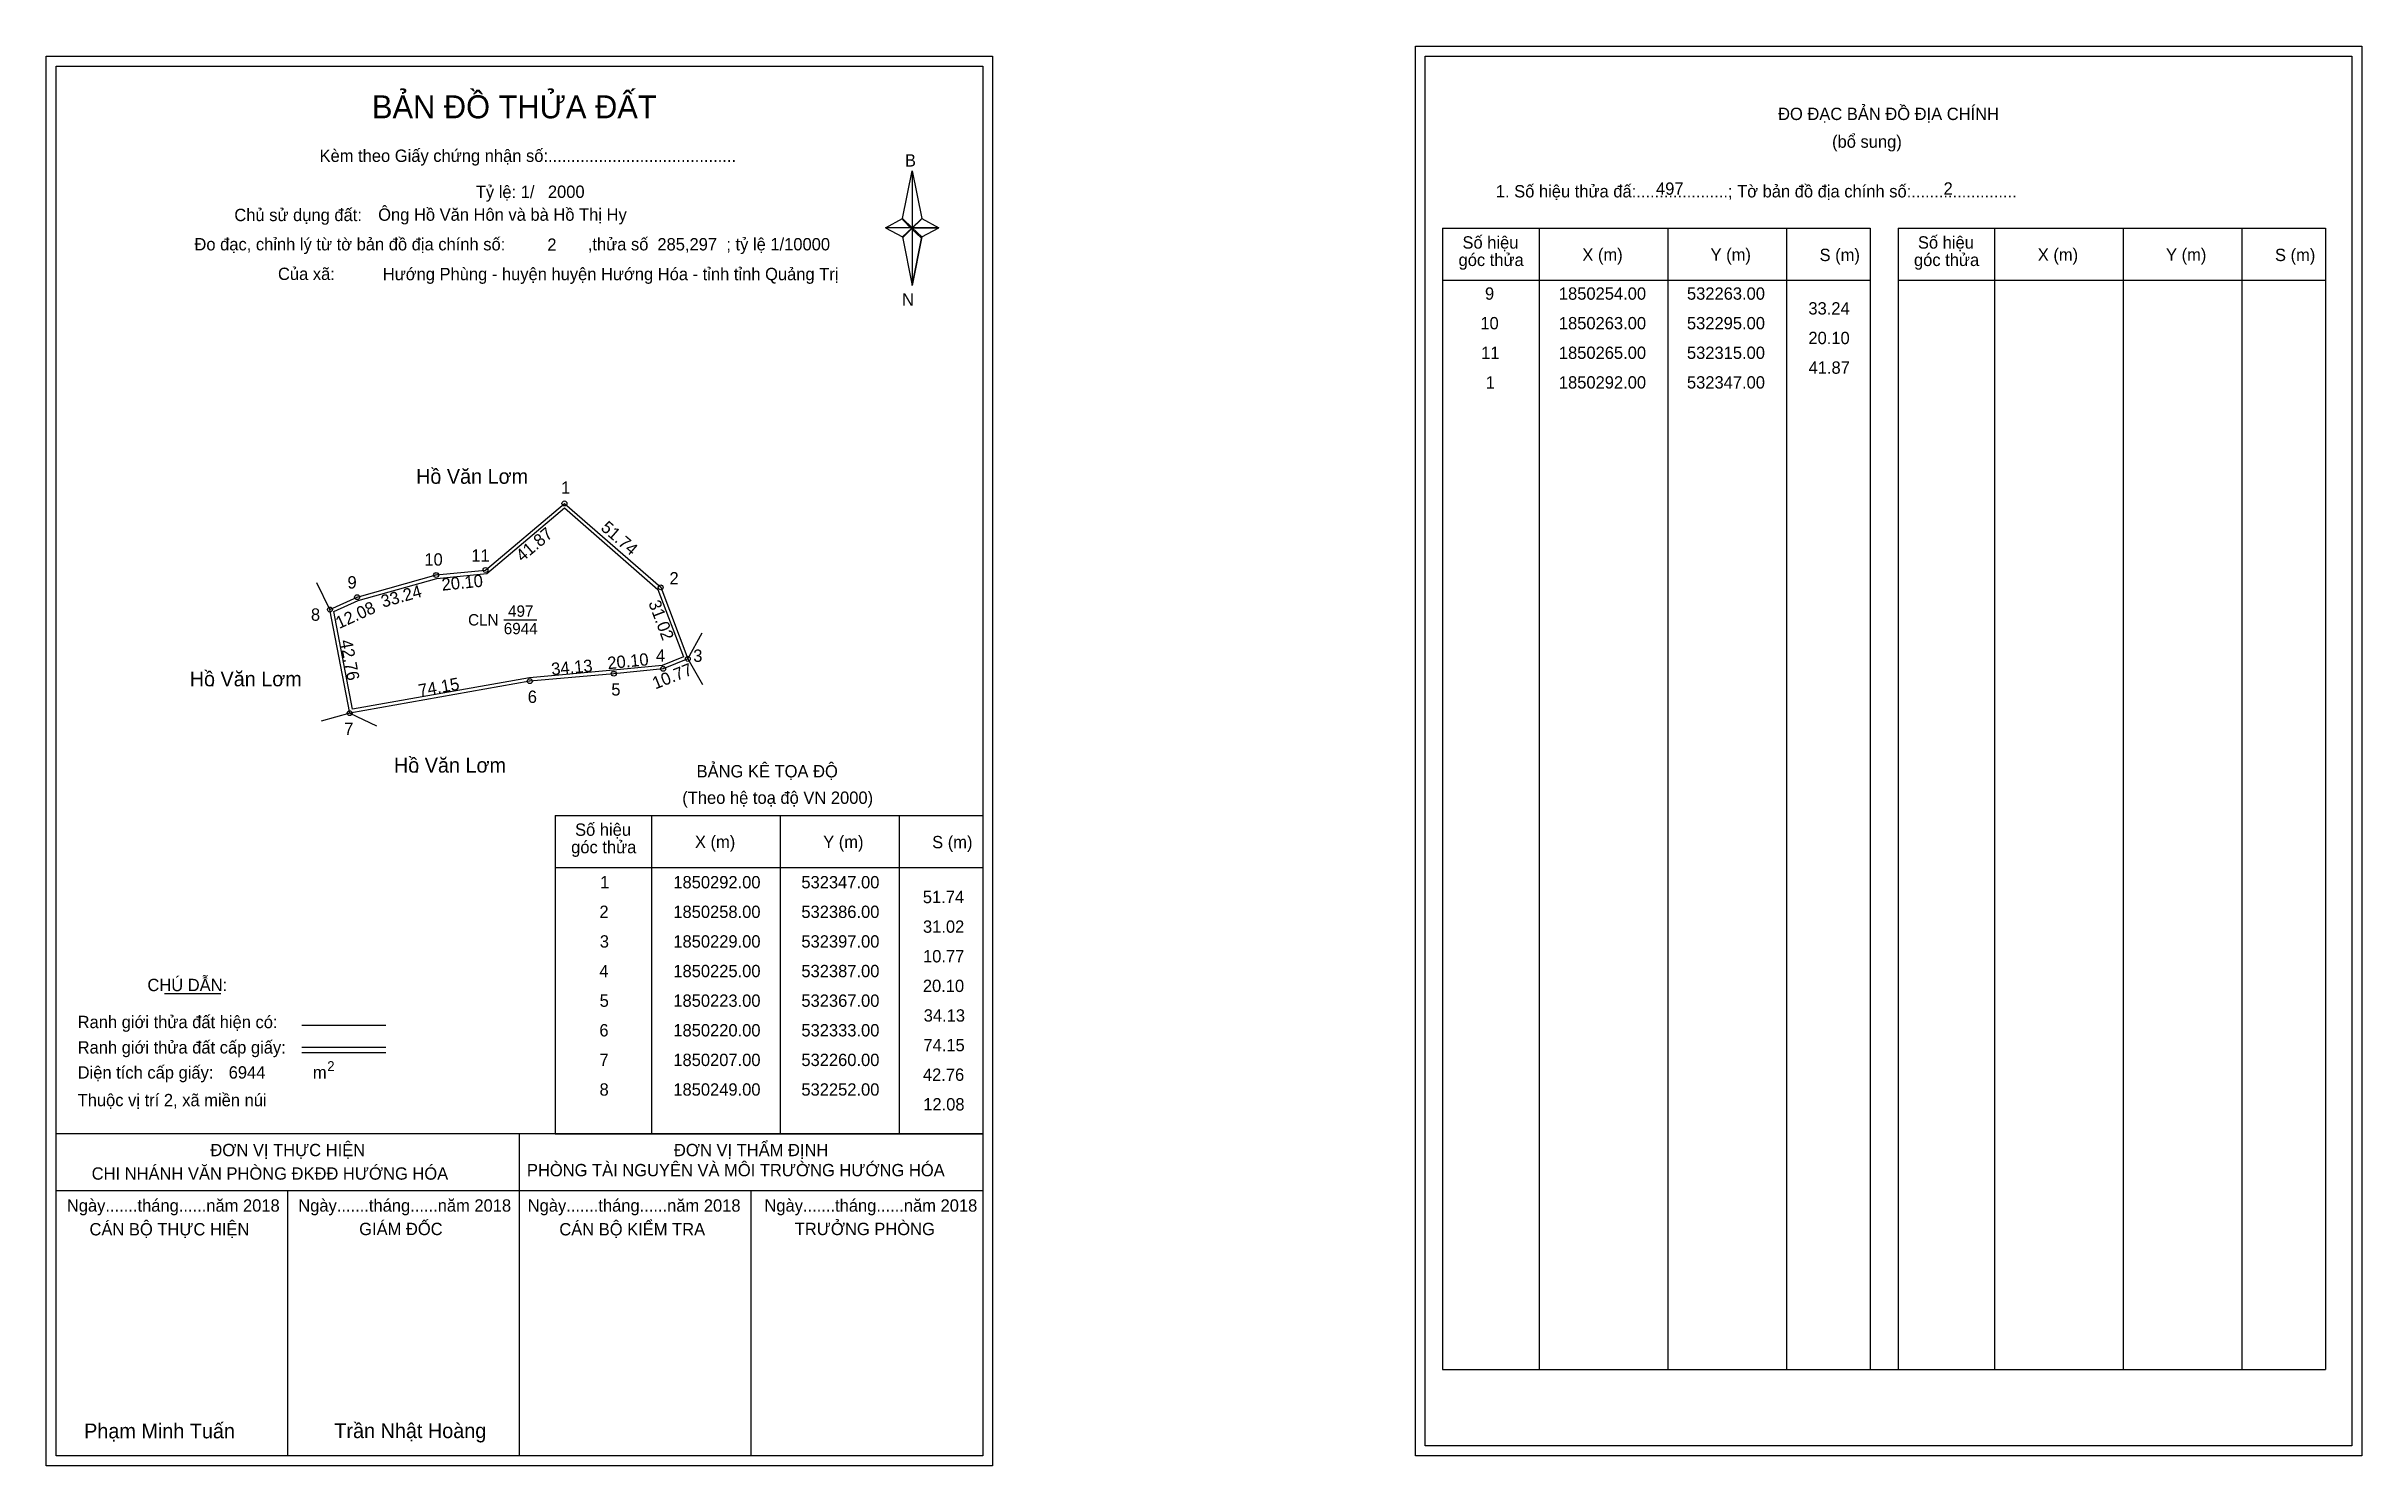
# Model space of a CAD drawing. Extents: x 532137 to 533075, y 1849902 to 1850477.
import ezdxf

# ---------------------------------------------------------------- set-up
doc = ezdxf.new("R2010")
doc.units = 0
for name, color, linetype in [('Level 1', 7, 'Continuous'), ('Level 10', 7, 'Continuous'), ('Level 11', 7, 'Continuous'), ('Level 13', 7, 'Continuous'), ('Level 27', 7, 'Continuous'), ('Level 3', 7, 'Continuous'), ('Level 36', 7, 'Continuous'), ('Level 49', 7, 'Continuous'), ('Level 53', 7, 'Continuous'), ('Level 55', 7, 'Continuous'), ('Level 6', 7, 'Continuous'), ('Level 60', 7, 'Continuous'), ('Level 63', 7, 'Continuous'), ('Level 9', 7, 'Continuous')]:
    doc.layers.add(name, color=color, linetype=linetype)

msp = doc.modelspace()

# ---------------------------------------------------------------- linework, layer by layer
at = {"layer": 'Level 1'}
for p, q in [((532141.09, 1850469.23), (532141.09, 1850469.23)), ((532695.74, 1850473.23), (532695.74, 1850473.23)), ((532483.94, 1850407.46), (532487.87, 1850426.74)), ((532487.87, 1850426.74), (532487.87, 1850403.69)), ((532487.87, 1850426.74), (532491.81, 1850407.46)), ((532477.05, 1850403.69), (532483.94, 1850407.46)), ((532483.94, 1850407.46), (532487.87, 1850403.69)), ((532487.58, 1850403.26), (532483.94, 1850407.02)), ((532487.87, 1850403.69), (532483.94, 1850400.01)), ((532487.58, 1850403.26), (532483.94, 1850399.57)), ((532483.94, 1850399.57), (532487.58, 1850403.26)), ((532483.94, 1850400.01), (532487.87, 1850380.29)), ((532491.51, 1850407.02), (532487.58, 1850403.26)), ((532487.58, 1850403.26), (532491.51, 1850407.02)), ((532491.51, 1850399.57), (532487.58, 1850403.26)), ((532491.81, 1850407.46), (532487.87, 1850403.69)), ((532487.87, 1850403.69), (532487.87, 1850380.29)), ((532487.87, 1850403.69), (532498.69, 1850403.69)), ((532487.87, 1850403.69), (532491.81, 1850400.01)), ((532491.81, 1850400.01), (532487.87, 1850380.29)), ((532491.81, 1850400.01), (532498.69, 1850403.69)), ((532702.8, 1850403.52), (532876.01, 1850403.52)), ((532741.98, 1849940.99), (532741.98, 1850403.52)), ((532794.13, 1849940.99), (532794.13, 1850403.52)), ((532842.07, 1850403.52), (532842.07, 1849940.99)), ((532876.01, 1850403.52), (532876.01, 1849940.99)), ((532887.32, 1850403.52), (533060.52, 1850403.52)), ((532926.5, 1849940.99), (532926.5, 1850403.52)), ((532978.64, 1849940.99), (532978.64, 1850403.52)), ((533026.59, 1850403.52), (533026.59, 1849940.99)), ((533060.52, 1850403.52), (533060.52, 1849940.99)), ((532702.8, 1850382.46), (532876.01, 1850382.46)), ((532887.32, 1850382.46), (533060.52, 1850382.46)), ((532343.28, 1850165.57), (532516.48, 1850165.57)), ((532382.46, 1850036.52), (532382.46, 1850165.57)), ((532434.6, 1850036.52), (532434.6, 1850165.57)), ((532482.55, 1850165.57), (532482.55, 1850036.52)), ((532343.28, 1850144.52), (532516.48, 1850144.52)), ((532184.93, 1850093.36), (532207.73, 1850093.36)), ((532240.66, 1850080.55), (532274.68, 1850080.55)), ((532240.66, 1850071.65), (532274.68, 1850071.65)), ((532240.66, 1850069.46), (532274.68, 1850069.46)), ((532354.75, 1850036.52), (532141.09, 1850036.52)), ((532516.48, 1850036.52), (532306.8, 1850036.52)), ((532328.79, 1849906.08), (532328.79, 1850036.52)), ((532343.28, 1850036.52), (532516.48, 1850036.52)), ((532516.49, 1850013.42), (532141.09, 1850013.42)), ((532234.94, 1849906.08), (532234.94, 1850013.42)), ((532422.64, 1849906.08), (532422.64, 1850013.42)), ((532702.8, 1849940.99), (533060.52, 1849940.99)), ((532516.48, 1849906.08), (532516.48, 1849906.08)), ((533071.14, 1849910.08), (533071.14, 1849910.08))]:
    msp.add_line(p, q, dxfattribs=at)
for points in [[(532483.94, 1850407.46), (532487.87, 1850426.74), (532487.87, 1850403.69)], [(532477.05, 1850403.69), (532483.94, 1850400.01), (532487.87, 1850403.69)], [(532487.87, 1850403.69), (532491.81, 1850407.46), (532498.69, 1850403.69)], [(532487.87, 1850403.69), (532487.87, 1850380.29), (532491.81, 1850400.01)]]:
    msp.add_lwpolyline(points, close=True, dxfattribs=at)
at = {"layer": 'Level 10'}
for points in [[(532260, 1850207), (532252, 1850249), (532263, 1850254), (532295, 1850263), (532315, 1850265), (532347, 1850292), (532386, 1850258), (532397, 1850229), (532387, 1850225), (532367, 1850223), (532333, 1850220)], [(532261.12, 1850208.62), (532253.58, 1850248.18), (532263.48, 1850252.68), (532295.26, 1850261.62), (532315.57, 1850263.65), (532346.99, 1850290.16), (532384.82, 1850257.18), (532395.2, 1850229.79), (532386.66, 1850226.37), (532366.87, 1850224.39), (532332.82, 1850221.39)]]:
    msp.add_lwpolyline(points, close=True, dxfattribs=at)
at = {"layer": 'Level 11'}
for centre in [(532347, 1850292), (532295, 1850263), (532315, 1850265), (532386, 1850258), (532252, 1850249), (532263, 1850254), (532333, 1850220), (532367, 1850223), (532387, 1850225), (532397, 1850229), (532260, 1850207), (532260, 1850207)]:
    msp.add_circle(centre, 1, dxfattribs=at)
at = {"layer": 'Level 27'}
for p, q in [((532252, 1850249), (532246.68, 1850259.76)), ((532397, 1850229), (532402.75, 1850239.53)), ((532397, 1850229), (532402.94, 1850218.57)), ((532260, 1850207), (532248.43, 1850203.83)), ((532260, 1850207), (532270.86, 1850201.9))]:
    msp.add_line(p, q, dxfattribs=at)
at = {"layer": 'Level 3'}
for p, q in [((532702.8, 1850403.52), (532702.8, 1849940.99)), ((532887.32, 1850403.52), (532887.32, 1849940.99)), ((532343.28, 1850165.57), (532343.28, 1850036.52))]:
    msp.add_line(p, q, dxfattribs=at)
at = {"layer": 'Level 63'}
for points in [[(532691.74, 1850477.23), (533075.14, 1850477.23), (533075.14, 1849906.08), (532691.74, 1849906.08)], [(532137.09, 1850473.23), (532520.49, 1850473.23), (532520.49, 1849902.08), (532137.09, 1849902.08)], [(532141.09, 1850469.23), (532516.49, 1850469.23), (532516.49, 1849906.08), (532141.09, 1849906.08)], [(532695.74, 1850473.23), (533071.14, 1850473.23), (533071.14, 1849910.08), (532695.74, 1849910.08)]]:
    msp.add_lwpolyline(points, close=True, dxfattribs=at)
at = {"layer": 'Level 9'}
msp.add_line((532322.41, 1850244.83), (532335.82, 1850244.83), dxfattribs=at)

# ---------------------------------------------------------------- texts
at = {"layer": 'Level 1'}
for s, height, p in [('BẢN ĐỒ THỬA ĐẤT', 9.3313, (532269.02, 1850448.04)), ('ĐO ĐẠC BẢN ĐỒ ĐỊA CHÍNH', 5, (532838.69, 1850447.35)), ('(bổ sung)', 5, (532860.57, 1850436.11)), ('Kèm theo Giấy chứng nhận số:.........................................', 5, (532247.79, 1850430.38)), ('B', 5, (532484.96, 1850428.5)), ('1. Số hiệu thửa đấ:....................; Tờ bản đồ địa chính số:.......................', 5, (532724.35, 1850415.99)), ('Chủ sử dụng đất:', 5, (532213.27, 1850406.39)), ('Đo đạc, chỉnh lý từ tờ bản đồ địa chính số:                  ,thửa số                 ; tỷ lệ 1/10000', 5, (532197.1, 1850394.53)), ('Số hiệu', 5, (532710.83, 1850395.25)), ('Số hiệu', 5, (532895.35, 1850395.25)), ('góc thửa', 5, (532709.25, 1850388.19)), ('X (m)', 5, (532759.4, 1850390.3)), ('Y (m)', 5, (532811.35, 1850390.3)), ('S (m)', 5, (532855.51, 1850390.2)), ('góc thửa', 5, (532893.76, 1850388.19)), ('X (m)', 5, (532943.91, 1850390.3)), ('Y (m)', 5, (532995.87, 1850390.3)), ('S (m)', 5, (533040.02, 1850390.2)), ('Của xã:', 5, (532230.95, 1850382.53)), ('N', 5, (532483.76, 1850372.16)), ('BẢNG KÊ TỌA ĐỘ', 5, (532400.55, 1850180.98)), ('(Theo hệ toạ độ VN 2000)', 5, (532394.74, 1850170.26)), ('góc thửa', 5, (532349.73, 1850150.25)), ('Số hiệu', 5, (532351.31, 1850157.31)), ('X (m)', 5, (532399.87, 1850152.36)), ('Y (m)', 5, (532451.83, 1850152.36)), ('S (m)', 5, (532495.98, 1850152.26)), ('CHÚ DẪN:', 5, (532178.05, 1850094.37)), ('Ranh giới thửa đất hiện có:', 5, (532149.79, 1850079.37)), ('Ranh giới thửa đất cấp giấy:', 5, (532149.79, 1850069.09)), ('Diện tích cấp giấy:', 5, (532149.79, 1850058.93)), ('m', 5, (532245.1, 1850058.97)), ('2', 4, (532250.89, 1850061.99)), ('Thuộc vị trí 2, xã miền núi', 5, (532149.79, 1850047.73)), ('ĐƠN VỊ THỰC HIỆN', 5, (532203.56, 1850027.49)), ('ĐƠN VỊ THẨM ĐỊNH', 5, (532391.36, 1850027.49)), ('CHI NHÁNH VĂN PHÒNG ĐKĐĐ HƯỚNG HÓA', 5, (532155.47, 1850017.97)), ('PHÒNG TÀI NGUYÊN VÀ MÔI TRƯỜNG HƯỚNG HÓA', 5, (532331.81, 1850019.35)), ('Ngày.......tháng......năm 2018', 5, (532145.42, 1850005.02)), ('Ngày.......tháng......năm 2018', 5, (532239.17, 1850005.02)), ('Ngày.......tháng......năm 2018', 5, (532332.12, 1850005.02)), ('Ngày.......tháng......năm 2018', 5, (532428.03, 1850005.02)), ('CÁN BỘ THỰC HIỆN', 5, (532154.59, 1849995.39)), ('GIÁM ĐỐC', 5, (532263.85, 1849995.51)), ('CÁN BỘ KIỂM TRA', 5, (532344.93, 1849995.39)), ('TRƯỞNG PHÒNG', 5, (532440.31, 1849995.51)), ('Phạm Minh Tuấn', 6, (532152.41, 1849913.16)), ('Trần Nhật Hoàng', 6, (532253.79, 1849913.26))]:
    msp.add_text(s, height=height, dxfattribs=at).set_placement(p)
at = {"layer": 'Level 11'}
msp.add_text('Tỷ lệ: 1/', height=5, dxfattribs=at).set_placement((532311.1, 1850415.75))
at = {"layer": 'Level 13'}
for s, p in [('497', (532324.16, 1850246.06)), ('CLN', (532307.98, 1850242.53)), ('6944', (532322.43, 1850238.99))]:
    msp.add_text(s, height=4.608, dxfattribs=at).set_placement(p)
at = {"layer": 'Level 36'}
for p in [(532294.99, 1850299.96), (532203.29, 1850217.89), (532286.03, 1850182.93)]:
    msp.add_text('.', height=6, dxfattribs=at).set_placement(p)
at = {"layer": 'Level 49'}
for s, rotation, p in [('41.87', 40.156, (532329.96, 1850268.09)), ('51.74', 318.91825, (532361.38, 1850281.58)), ('33.24', 15.70864, (532273.49, 1850249.73)), ('20.10', 5.71059, (532297.52, 1850256.62)), ('12.08', 24.44395, (532255.71, 1850241.06)), ('31.02', 290.77225, (532380.93, 1850251.69)), ('42.76', 280.7843, (532256.04, 1850236.32)), ('20.10', 5.71059, (532364.66, 1850224.78)), ('74.15', 10.0975, (532288.28, 1850213.66)), ('34.13', 5.04245, (532341.89, 1850222.39)), ('10.77', 21.80141, (532383.84, 1850216.59))]:
    msp.add_text(s, height=5, rotation=rotation, dxfattribs=at).set_placement(p)
at = {"layer": 'Level 53'}
for s, p in [('9', (532719.95, 1850374.54)), ('1850254.00', (532749.89, 1850374.54)), ('532263.00', (532801.78, 1850374.54)), ('33.24', (532850.98, 1850368.54)), ('10', (532718.08, 1850362.54)), ('1850263.00', (532749.89, 1850362.54)), ('532295.00', (532801.78, 1850362.54)), ('20.10', (532850.98, 1850356.54)), ('11', (532718.4, 1850350.54)), ('1850265.00', (532749.89, 1850350.54)), ('532315.00', (532801.78, 1850350.54)), ('1', (532720.25, 1850338.54)), ('1850292.00', (532749.89, 1850338.54)), ('532347.00', (532801.78, 1850338.54)), ('41.87', (532851.05, 1850344.54)), ('1', (532361.48, 1850136.02)), ('1850292.00', (532391.12, 1850136.02)), ('532347.00', (532443, 1850136.02)), ('2', (532361.18, 1850124.02)), ('1850258.00', (532391.12, 1850124.02)), ('532386.00', (532443, 1850124.02)), ('51.74', (532492.2, 1850130.02)), ('31.02', (532492.26, 1850118.02)), ('3', (532361.33, 1850112.02)), ('1850229.00', (532391.12, 1850112.02)), ('532397.00', (532443, 1850112.02)), ('10.77', (532492.28, 1850106.02)), ('4', (532361.15, 1850100.02)), ('1850225.00', (532391.12, 1850100.02)), ('532387.00', (532443, 1850100.02)), ('20.10', (532492.21, 1850094.02)), ('5', (532361.27, 1850088.02)), ('1850223.00', (532391.12, 1850088.02)), ('532367.00', (532443, 1850088.02)), ('6', (532361.16, 1850076.02)), ('1850220.00', (532391.12, 1850076.02)), ('532333.00', (532443, 1850076.02)), ('34.13', (532492.56, 1850082.02)), ('74.15', (532492.44, 1850070.02)), ('7', (532361.19, 1850064.02)), ('1850207.00', (532391.12, 1850064.02)), ('532260.00', (532443, 1850064.02)), ('42.76', (532492.23, 1850058.02)), ('8', (532361.23, 1850052.02)), ('1850249.00', (532391.12, 1850052.02)), ('532252.00', (532443, 1850052.02)), ('12.08', (532492.37, 1850046.02))]:
    msp.add_text(s, height=5, dxfattribs=at).set_placement(p)
at = {"layer": 'Level 55'}
for s, height, p in [('1', 0.8, (532346.78, 1850292)), ('0', 0.22, (532346.92, 1850291.78)), ('0', 0.22, (532346.92, 1850291.78)), ('10', 0.8, (532294.43, 1850263)), ('0', 0.22, (532294.92, 1850262.78)), ('0', 0.22, (532294.92, 1850262.78)), ('11', 0.8, (532314.48, 1850265)), ('0', 0.22, (532314.92, 1850264.78)), ('0', 0.22, (532314.92, 1850264.78)), ('2', 0.8, (532385.73, 1850258)), ('8', 0.8, (532251.74, 1850249)), ('0', 0.22, (532251.92, 1850248.78)), ('0', 0.22, (532251.92, 1850248.78)), ('0', 0.22, (532251.92, 1850248.78)), ('0', 0.22, (532251.92, 1850248.78)), ('9', 0.8, (532262.73, 1850254)), ('0', 0.22, (532262.92, 1850253.78)), ('0', 0.22, (532262.92, 1850253.78)), ('0', 0.22, (532385.92, 1850257.78)), ('0', 0.22, (532385.92, 1850257.78)), ('6', 0.8, (532332.73, 1850220)), ('5', 0.8, (532366.74, 1850223)), ('0', 0.22, (532366.92, 1850222.78)), ('4', 0.8, (532386.72, 1850225)), ('0', 0.22, (532386.92, 1850224.78)), ('3', 0.8, (532396.75, 1850229)), ('0', 0.22, (532396.92, 1850228.78)), ('0', 0.22, (532396.92, 1850228.78)), ('0', 0.22, (532396.92, 1850228.78)), ('0', 0.22, (532332.92, 1850219.78)), ('7', 0.8, (532259.73, 1850207)), ('0', 0.22, (532259.92, 1850206.78)), ('0', 0.22, (532259.92, 1850206.78)), ('0', 0.22, (532259.92, 1850206.78))]:
    msp.add_text(s, height=height, dxfattribs=at).set_placement(p)
at = {"layer": 'Level 6'}
for s, p in [('2000', (532340.3, 1850415.79)), ('497', (532789.25, 1850417.07)), ('2', (532905.74, 1850417.11)), ('Ông Hồ Văn Hôn và bà Hồ Thị Hy', (532271.54, 1850406.53)), ('2', (532340.07, 1850394.35)), ('285,297', (532384.66, 1850394.51)), (' Hướng Phùng - huyện huyện Hướng Hóa - tỉnh tỉnh Quảng Trị', (532271.56, 1850382.45)), ('6944', (532210.97, 1850058.94))]:
    msp.add_text(s, height=5, dxfattribs=at).set_placement(p)
at = {"layer": 'Level 60'}
for p in [(532286.88, 1850299.96), (532195.18, 1850217.89), (532277.92, 1850182.93)]:
    msp.add_text('Hồ Văn Lơm', height=6, dxfattribs=at).set_placement(p)
at = {"layer": 'Level 9'}
for s, p in [('1', (532345.66, 1850295.9)), ('10', (532290.25, 1850266.79)), ('11', (532309.27, 1850268.39)), ('9', (532259.11, 1850257.51)), ('2', (532389.56, 1850259.16)), ('8', (532244.3, 1850244.46)), ('4', (532384.06, 1850227.82)), ('3', (532399.19, 1850227.8)), ('6', (532332.14, 1850211.16)), ('5', (532366, 1850214.13)), ('7', (532257.77, 1850198.12))]:
    msp.add_text(s, height=5, dxfattribs=at).set_placement(p)

doc.saveas('drawing.dxf')
